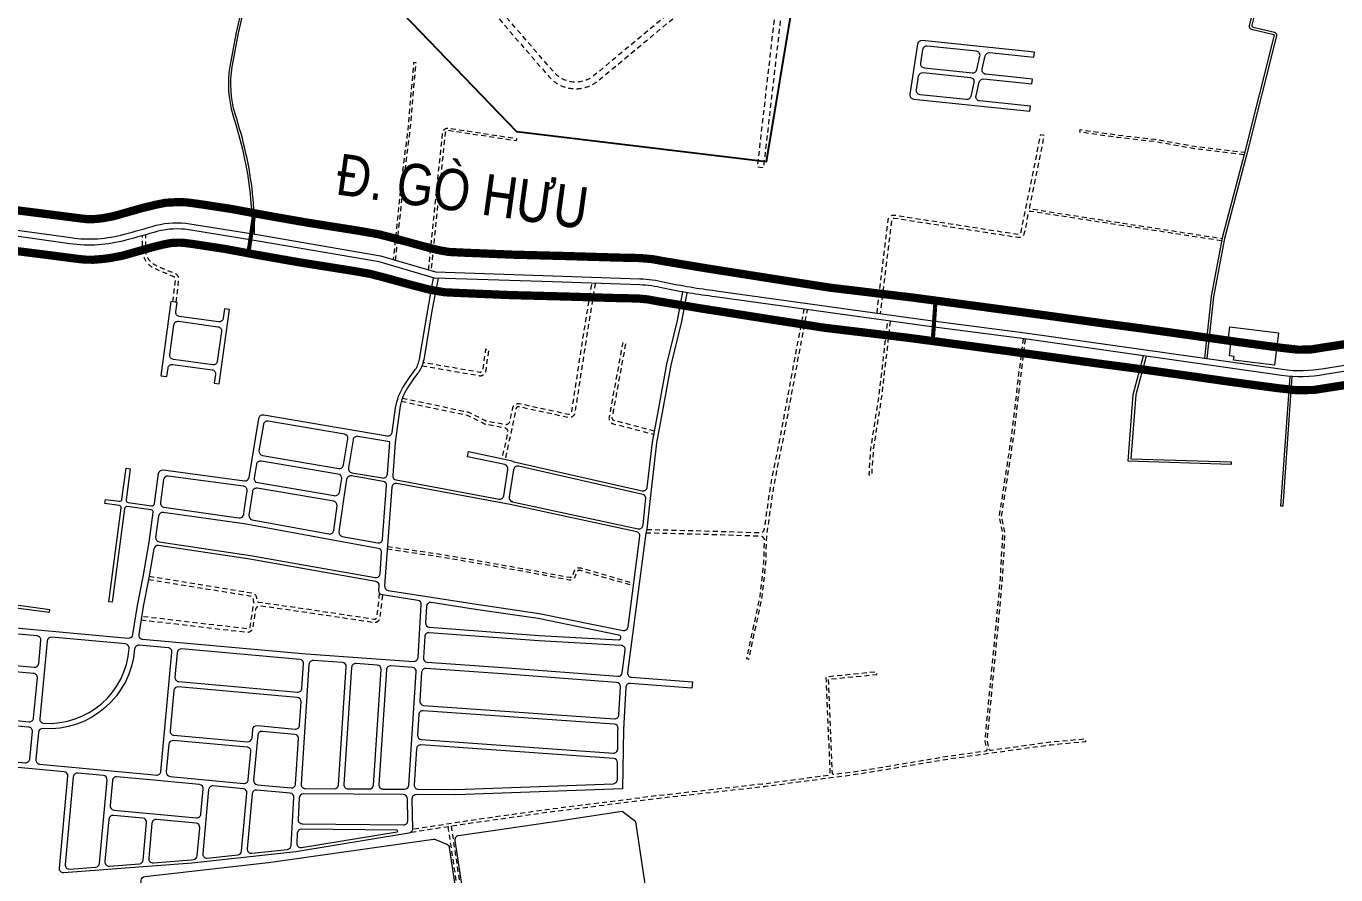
# Model space of a CAD drawing. Header units: metres. Extents: x 556238 to 587446, y 1177111 to 1219372.
# Drawn here: x 581388 to 582975, y 1200464 to 1201491 of the extents above; entities that cross this region are included whole.
import ezdxf
from ezdxf.enums import TextEntityAlignment as Align

# ---------------------------------------------------------------- set-up
doc = ezdxf.new("R2010")
doc.units = ezdxf.units.M
doc.header["$MEASUREMENT"] = 0
for name, pattern in [('DASHED2', [0.375, 0.25, -0.125]), ('HIDDEN2', [4.7625, 3.175, -1.5875]), ('Xr_Nen GT$0$MON', [10, 6, -4])]:
    doc.linetypes.add(name, pattern=pattern)
for name, color, linetype, lineweight in [('Pipe _Existing_PHL', 4, 'HIDDEN2', 30), ('Text ten duong', 150, 'Continuous', 15), ('Xr_Nen GT$0$DUONG BT-NEN BT', 38, 'Continuous', 0), ('Xr_Nen GT$0$DUONG NHUA', 38, 'Continuous', 0), ('Xr_Nen GT$0$DUONG_DA', 38, 'Xr_Nen GT$0$MON', 0), ('Xr_Nen GT$1$SONG_HO', 250, 'Continuous', 0)]:
    doc.layers.add(name, color=color, linetype=linetype, lineweight=lineweight)
doc.layers.add('VUNG CONG NGHIEP', color=8, linetype='Continuous')
doc.styles.add('CL_G', font='Vhelvcn.ttf')
doc.linetypes.add('Xr_Nen GT$0$TL_P', pattern='A,2,[130,ltypeshp.shx,S=1,R=0,X=0,Y=-1],2', length=4)
doc.linetypes.add('Xr_Nen GT$1$TL_T', pattern='A,2,[130,ltypeshp.shx,S=1,R=0,X=0,Y=1],2', length=4)

msp = doc.modelspace()

# ---------------------------------------------------------------- linework, layer by layer
at = {"layer": 'Pipe _Existing_PHL', "color": 5, "linetype": 'DASHED2', "ltscale": 500, "flags": 128}
for points, const_width in [([(580922.4316, 1201411.36622), (580934.13756, 1201404.31353), (580977.65474, 1201379.98414), (581019.16589, 1201356.7836), (581057.7776, 1201339.0545), (581112.41868, 1201314.16549), (581158.55828, 1201294.2458), (581260.11198, 1201251.40507), (581306.95186, 1201232.77614), (581317.59053, 1201228.8828), (581331.83619, 1201226.06775), (581369.90575, 1201219.52187), (581405.05958, 1201215.12508), (581450.99374, 1201209.19817), (581459.89678, 1201208.28963), (581469.33155, 1201208.2137), (581479.01719, 1201208.95086), (581488.89911, 1201210.07858), (581504.81154, 1201213.09001), (581540.81138, 1201223.26956), (581554.56329, 1201226.66551), (581563.4811, 1201228.4431), (581572.30988, 1201228.89696), (581578.27073, 1201228.75637), (581590.28704, 1201227.18741), (581629.17243, 1201221.26116), (581666.9367, 1201214.1943), (581719.3057, 1201205.00256), (581782.88238, 1201194.93808), (581804.94423, 1201191.04821), (581820.86213, 1201186.94718), (581855.16153, 1201177.55405), (581877.07638, 1201171.89515), (581894.92717, 1201168.81443), (581917.40031, 1201167.74785), (581975.23331, 1201165.37047), (582042.57327, 1201163.6301), (582100.65232, 1201161.87671), (582129.27599, 1201161.25565), (582140.38626, 1201160.26789), (582153.78828, 1201157.82911), (582203.76119, 1201149.52098), (582231.06569, 1201145.22561), (582289.93182, 1201135.97902), (582355.45013, 1201125.77941), (582456.14093, 1201113.75276), (582531.94284, 1201103.66675), (582605.47505, 1201093.7576), (582629.75494, 1201090.4368), (582683.82337, 1201082.93882), (582706.9459, 1201079.8775), (582729.65504, 1201076.8916), (582793.21365, 1201068.01707), (582852.60385, 1201059.59782), (582903.55783, 1201052.79727), (582926.38083, 1201050.27191), (582947.81501, 1201050.51428), (582968.73185, 1201053.82004), (582996.59667, 1201058.0448), (583018.38013, 1201061.41176), (583070.34125, 1201068.42059), (583073.6157, 1201068.61024), (583098.52346, 1201071.23166)], 10), ([(581001.5662, 1201422.75378), (581041.37688, 1201400.50364), (581078.15678, 1201383.61564), (581132.28739, 1201358.95914), (581177.7923, 1201339.31347), (581278.69092, 1201296.74909), (581324.42936, 1201278.55821), (581330.84017, 1201276.2121), (581340.73884, 1201274.25605), (581377.10185, 1201268.0036), (581411.23545, 1201263.73442), (581456.61726, 1201257.87878), (581462.58709, 1201257.26957), (581467.66649, 1201257.22869), (581474.37838, 1201257.73952), (581481.55557, 1201258.55857), (581493.56736, 1201260.83181), (581528.26778, 1201270.64393), (581543.89475, 1201274.50292), (581557.40187, 1201277.19529), (581571.62882, 1201277.92665), (581582.03103, 1201277.6813), (581597.15109, 1201275.7071), (581637.37251, 1201269.57723), (581675.67892, 1201262.40892), (581727.37248, 1201253.33573), (581790.96789, 1201243.26829), (581815.32648, 1201238.97346), (581833.44656, 1201234.30508), (581867.75894, 1201224.90839), (581887.3858, 1201219.8403), (581900.27566, 1201217.61574), (581919.56808, 1201216.70012), (581976.87267, 1201214.34447), (582043.94557, 1201212.611), (582101.92312, 1201210.86067), (582131.98009, 1201210.20851), (582146.95583, 1201208.87709), (582162.19307, 1201206.10435), (582211.58674, 1201197.89253), (582238.68041, 1201193.63032), (582297.50229, 1201184.39068), (582362.12657, 1201174.33025), (582462.27829, 1201162.36799), (582538.4463, 1201152.23327), (582612.06708, 1201142.31218), (582636.44028, 1201138.97862), (582690.40442, 1201131.4951), (582713.37716, 1201128.45362), (582736.23703, 1201125.44791), (582800.04044, 1201116.5392), (582859.28388, 1201108.14076), (582909.49419, 1201101.43946), (582928.80722, 1201099.30248), (582943.69165, 1201099.47079), (582961.23458, 1201102.24332), (582989.18162, 1201106.48055), (583016.03456, 1201110.63108), (583049.83167, 1201115.12581), (583070.80402, 1201117.42908)], 10), ([(581657.28064, 1201216.00124), (581664.44212, 1201264.51167)], 5), ([(582486.26674, 1201109.7443), (582489.68528, 1201158.72128)], 5)]:
    msp.add_lwpolyline(points, dxfattribs=dict(at, const_width=const_width))
at = {"layer": 'VUNG CONG NGHIEP', "ltscale": 5}
msp.add_polyline3d([(583232.22875, 1202825.46737, 0), (583263.82763, 1202604.44365, 0), (583136.08761, 1201571.48523, 0), (582455.19598, 1201703.95287, 0), (582349.58108, 1201718.77955, 0), (582284.54073, 1201326.89317, 0), (581982.37557, 1201363.21652, 0), (581675.1671, 1201682.35362, 0), (582117.96027, 1202044.01265, 0), (582502.9827, 1202191.7641, 0), (582701.29298, 1202459.01264, 0), (582813.16745, 1202494.38121, 0), (582894.76714, 1202866.47045, 0), (583232.22875, 1202825.46737, 0)], close=True, dxfattribs=at)
at = {"layer": 'Xr_Nen GT$0$DUONG BT-NEN BT', "flags": 128}
for points in [[(582893.92198, 1201590.15767), (582869.66681, 1201491.41469, 0.4160803552), (582872.25251, 1201487.17557), (582899.38528, 1201480.69365, -0.4178454689), (582899.75394, 1201480.08515), (582863.34983, 1201335.63966, -0.0022880502), (582863.34869, 1201335.63523), (582836.91306, 1201234.65223, 0.016853915), (582836.86104, 1201234.42215), (582823.39649, 1201163.88927, 0.0207476363), (582823.35392, 1201163.60206), (582815.43999, 1201088.97357)], [(582896.84664, 1201589.48789), (582872.94031, 1201492.16505, 0.4160803552), (582874.41785, 1201489.7427), (582900.08236, 1201483.61154, -0.4178454688), (582902.66298, 1201479.35199), (582866.25886, 1201334.9065, -0.0022880502), (582866.25089, 1201334.87548), (582839.81526, 1201233.89249, 0.016853915), (582839.80783, 1201233.85962), (582826.34327, 1201163.32673, 0.0207476363), (582826.33719, 1201163.2857), (582818.41196, 1201088.55065)], [(581664.64859, 1201239.11462, 0.0590143859), (581654.40355, 1201336.67583, 0.0231504533), (581641.27154, 1201384.68279, -0.1094355442), (581637.69998, 1201441.67888), (581645.48339, 1201482.54935), (581651.60289, 1201508.79811), (581660.10812, 1201542.04738), (581657.20171, 1201542.79085), (581648.68852, 1201509.5105), (581642.54783, 1201483.17079), (581634.7438, 1201442.19211, 0.1096207774), (581638.40256, 1201383.80455, -0.0231745152), (581651.47693, 1201336.0164, -0.0587453317), (581661.65454, 1201239.6011)]]:
    msp.add_lwpolyline(points, format="xyb", dxfattribs=at)
for points in [[(581197.53311, 1200778.60852), (581196.97029, 1200788.10967), (581205.80552, 1200824.16957), (581254.645, 1200804.5447), (581308.00367, 1200795.34716), (581375.53123, 1200786.8649), (581416.60099, 1200781.32863), (581417.00177, 1200784.30174), (581375.91858, 1200789.83982), (581308.44565, 1200798.31522), (581255.46824, 1200807.44704), (581206.52669, 1200827.11293), (581206.75856, 1200828.05928), (581232.35251, 1200922.49651), (581242.99273, 1200978.2204), (581254.81732, 1201027.92237), (581270.11226, 1201096.68741), (581308.62527, 1201094.17245), (581317.17018, 1201101.28645), (581320.94123, 1201148.22112), (581323.78852, 1201195.42728), (581326.01259, 1201244.68947)], [(582744.64012, 1201091.47308), (582732.18609, 1201044.51865), (582726.03743, 1200967.03526), (582847.90025, 1200963.42006), (582847.81129, 1200960.42138), (582722.79745, 1200964.13006), (582729.21692, 1201045.02596), (582741.64927, 1201091.89869)], [(582918.70867, 1201067.0092), (582907.58995, 1200910.32419), (582910.58243, 1200910.11184), (582921.70068, 1201066.79025)]]:
    msp.add_lwpolyline(points, dxfattribs=at)
at = {"layer": 'Xr_Nen GT$0$DUONG NHUA', "flags": 128}
for points in [[(581045.709, 1201634.661), (580891.90044, 1201457.67471), (580950.55813, 1201423.64383), (581020.87234, 1201383.42816), (581084.26649, 1201354.14475), (581190.4121, 1201306.31956), (581310.50432, 1201257.21942, 0.0603730525), (581356.66194, 1201246.90378), (581442.26627, 1201234.91646, 0.1017819709), (581506.975, 1201239.04649, 0.0035453076), (581545.65379, 1201249.90515, -0.0993612184), (581586.37152, 1201251.83336), (581670.43913, 1201238.17375), (581817.2546, 1201212.82565), (581884.02022, 1201193.44859), (582025.95715, 1201188.84482), (582131.59987, 1201185.21911, -0.0516672497), (582161.43889, 1201181.08868, 0.0228039163), (582223.75459, 1201170.74353), (582482.98382, 1201134.64636), (582598.33022, 1201119.86903), (582909.94035, 1201075.52585, 0.082092714), (582959.97236, 1201076.64995), (583101.81352, 1201099.26345)], [(582469.04888, 1201430.48402, -0.4008030941), (582474.51141, 1201434.7103), (582531.85388, 1201428.73035, -0.4500564386), (582536.20955, 1201422.64317), (582532.40644, 1201406.00494, -0.3792566598), (582527.01354, 1201402.14606), (582470.94107, 1201407.99357, -0.4277524146), (582466.51576, 1201413.71335), (582469.04888, 1201430.48402)], [(583102.82848, 1201091.83055), (582961.25629, 1201069.25993, -0.0819254407), (582908.88372, 1201068.10066), (582597.32532, 1201112.43647), (582481.99007, 1201127.21237), (582222.79224, 1201163.30517, -0.0228195459), (582159.7603, 1201173.77801, 0.0518719819), (582131.34262, 1201177.72352), (582025.70696, 1201181.34899), (581882.83501, 1201185.98308), (581815.56613, 1201205.5062), (581669.19966, 1201230.77678), (581585.2076, 1201244.42412, 0.098919397), (581547.6021, 1201242.66137, -0.0035333975), (581508.95093, 1201231.81145, -0.1017819709), (581441.22618, 1201227.48893), (581355.76849, 1201239.45572, -0.0604093201)], [(581194.43182, 1200778.88845), (581512.02634, 1200750.2213, 0.3934915587), (581517.41094, 1200754.39813), (581523.1059, 1200789.40172), (581529.90668, 1200824.32344), (581537.13552, 1200866.42426), (581542.02484, 1200902.00557, 0.4142135623), (581539.46117, 1200905.38604), (581510.61311, 1200909.35012, 0.4157742578), (581507.2305, 1200906.77061), (581492.30297, 1200793.67482), (581488.33736, 1200794.19824), (581503.27187, 1200907.34683, 0.4126545874), (581500.70606, 1200910.71147), (581483.59227, 1200913.06312), (581484.27294, 1200918.01657), (581500.83334, 1200915.74097, 0.4157742577), (581504.21594, 1200918.32047), (581509.1539, 1200955.73201), (581514.11091, 1200955.07774), (581509.16529, 1200917.60812, 0.4126545874), (581511.73109, 1200914.24348), (581540.14183, 1200910.33949, 0.4142135623), (581543.5223, 1200912.90316), (581548.53221, 1200949.36208, -0.4133102637), (581554.15105, 1200953.63694), (581652.55609, 1200940.42405, 0.404891699), (581658.15323, 1200944.55633), (581670.10764, 1201016.17025, -0.4150228522), (581675.87628, 1201020.27647), (581825.56225, 1200994.86439, 0.4206701024), (581831.3458, 1200999.0656), (581835.72289, 1201028.79673, -0.1063265445), (581845.85559, 1201055.86581, -0.0233724451), (581859.51362, 1201075.12813, 0.0888964579), (581864.78932, 1201087.80991), (581874.77183, 1201147.3314), (581881.55403, 1201186.35486)], [(581887.06199, 1201185.84598), (581879.68879, 1201146.4199), (581869.7001, 1201086.86156, -0.0910123041), (581863.58956, 1201072.22348, 0.02359657), (581850.06498, 1201053.16748, 0.1063265445), (581840.66957, 1201028.06847), (581835.12718, 1200986.85749), (581832.17496, 1200946.87564, 0.3821759487), (581836.24503, 1200941.59214), (581960.89702, 1200918.35335, 0.4223360519), (581966.75215, 1200922.48855), (581971.79618, 1200954.42176, 0.3997771473), (581967.88113, 1200960.09595), (581922.65387, 1200969.5563), (581924.00518, 1200976.01649), (581975.38025, 1200965.27017, -0.1165524796), (581977.46271, 1200964.29421, 0.1125153064), (581979.46729, 1200963.3352), (582134.39039, 1200928.34305, 0.4452892557), (582140.45767, 1200932.63544), (582146.87932, 1200987.16798), (582153.7432, 1201024.02196), (582164.14901, 1201081.71916), (582176.95821, 1201134.56801), (582183.41267, 1201169.17988)], [(582188.32793, 1201168.26327), (582181.84898, 1201133.52007), (582169.04328, 1201080.68565), (582158.66129, 1201023.12049), (582151.82544, 1200986.41702), (582143.0423, 1200911.83081), (582139.94176, 1200881.82306), (582138.6269, 1200877.15055), (582116.70594, 1200708.26642, 0.4300804835), (582121.28865, 1200702.63696), (582195.11653, 1200697.07391), (582194.55299, 1200689.59511), (582119.81916, 1200695.22643, 0.4195205106), (582114.45162, 1200690.52603), (582111.52957, 1200639.42951), (582110.65017, 1200567.76398)], [(581828.73591, 1200987.7326), (581789.88773, 1200994.32782, 0.4162410309), (581784.11572, 1200990.20111), (581778.56371, 1200956.06868, 0.4121889964), (581782.66198, 1200950.33646), (581819.95878, 1200944.00461, 0.4421589995), (581825.78207, 1200948.56589), (581828.64483, 1200987.33614)], [(581355.76479, 1200652.27296), (581391.74193, 1200648.89444, 0.4142135624), (581397.18751, 1200653.40506), (581401.73445, 1200701.82449, 0.4152723017), (581397.20585, 1200707.27172), (581192.65032, 1200725.73559)], [(581651.74293, 1200574.20986, 0.4151723346), (581657.19359, 1200578.73247), (581660.30098, 1200612.72914, 0.4149957253), (581655.76356, 1200618.1647), (581566.37824, 1200626.0942, 0.4134318318), (581560.95717, 1200621.56887), (581557.89832, 1200588.10321, 0.4132554397), (581562.40615, 1200582.67037), (581651.74293, 1200574.20986)], [(582110.65017, 1200567.76398), (581908.70722, 1200560.26011), (581860.47103, 1200560.5702, 0.4200404358), (581855.43934, 1200555.50319), (581855.93252, 1200518.76761, -0.3713652725), (581851.73894, 1200513.76587), (581714.7882, 1200491.39779), (581588.92538, 1200477.65013), (581433.76936, 1200466, -0.4640132864), (581428.41615, 1200471.44552), (581438.69116, 1200582.76403, 0.4137477081), (581434.17981, 1200588.20169), (581282.23666, 1200602.47028)]]:
    msp.add_lwpolyline(points, format="xyb", dxfattribs=at)
for points in [[(582604.04755, 1201388.08005), (582604.66988, 1201394.04768), (582543.04408, 1201400.47432, -0.4500564386), (582538.6884, 1201406.5615), (582542.49151, 1201423.19972, -0.3792566598), (582547.88441, 1201427.05861), (582606.34191, 1201420.96238), (582606.96425, 1201426.93001), (582550.43864, 1201432.82478, -0.4500564386), (582546.08297, 1201438.91196), (582549.77731, 1201455.07433, -0.3792566598), (582555.17021, 1201458.93321), (582608.77294, 1201453.34326), (582609.39527, 1201459.3109), (582473.29166, 1201473.50444, 0.4008030942), (582467.82913, 1201469.27816), (582458.64909, 1201408.50119, 0.4277524146), (582463.0744, 1201402.78141)], [(582539.801, 1201438.3554), (582543.49535, 1201454.51777, 0.4500564386), (582539.13967, 1201460.60495), (582479.36422, 1201466.83863, 0.4008030942), (582473.90169, 1201462.61235), (582471.44102, 1201446.32132, 0.4277524146), (582475.86633, 1201440.60154), (582534.40811, 1201434.49652, 0.3792566598)], [(581570.95498, 1201156.61819), (581563.52514, 1201157.64167), (581551.13588, 1201067.70351), (581558.56572, 1201066.68002), (581560.01811, 1201077.22349, -0.4142135624), (581565.65366, 1201081.49439), (581613.2613, 1201074.93629, -0.4142135624), (581617.5322, 1201069.30074), (581616.07981, 1201058.75728), (581622.02368, 1201057.93849), (581634.4022, 1201147.79872), (581628.45833, 1201148.61751), (581626.90592, 1201137.34793, -0.4142135624), (581621.27037, 1201133.07703), (581573.66272, 1201139.63513, -0.4142135624), (581569.39182, 1201145.27068)], [(581572.84394, 1201133.69126), (581620.45158, 1201127.13316, -0.4142135624), (581624.72248, 1201121.49761), (581619.71563, 1201085.15106, -0.4142135624), (581614.08009, 1201080.88016), (581566.47244, 1201087.43826, -0.4142135624), (581562.20154, 1201093.07381), (581567.20839, 1201129.42036, -0.4142135624)], [(581674.25859, 1200971.27579), (581766.79574, 1200955.56583, 0.4162410309), (581772.56775, 1200959.69255), (581777.71837, 1200991.35735, 0.4121889964), (581773.6201, 1200997.08957), (581681.21438, 1201012.77722, 0.4150228522), (581675.44574, 1201008.671), (581670.1637, 1200977.02851, 0.4134047354)], [(581769.91859, 1200943.4062), (581767.14353, 1200926.34576, -0.4162410309), (581761.37152, 1200922.21905), (581668.69598, 1200937.95251, -0.4134047354), (581664.60109, 1200943.70522), (581667.44696, 1200960.75364, -0.4150228522), (581673.21559, 1200964.85986), (581765.82033, 1200949.13842, -0.4121889964)], [(582134.94722, 1200924.11652), (581984.45351, 1200958.10821, 0.4335245559), (581978.41315, 1200954.01117), (581973.19969, 1200921.00529, 0.4061374577), (581977.2221, 1200915.30988), (581975.40345, 1200915.64892), (582129.42418, 1200882.59441, 0.4463450062), (582135.44687, 1200886.96921), (582138.07245, 1200912.38015), (582138.81132, 1200918.65463, 0.3838060389)], [(581642.3847, 1200896.26799), (581645.98988, 1200895.76156, 0.4132501725), (581651.63449, 1200900.00112), (581652.24162, 1200904.22227), (581655.7119, 1200928.34981, 0.416963181), (581651.42821, 1200934.01716), (581560.20395, 1200946.26589, 0.4133102637), (581554.58512, 1200941.99102), (581550.7625, 1200914.17243, 0.4133341974), (581555.02041, 1200908.54038), (581642.3847, 1200896.26799)], [(581820.59696, 1200939.83903), (581782.08796, 1200946.37668, 0.4162410309), (581776.31595, 1200942.24996), (581772.37373, 1200918.01417), (581767.06619, 1200878.84921, 0.4009357694), (581771.12456, 1200873.25876), (581814.09655, 1200865.42842, 0.4457731199), (581819.97931, 1200869.97923), (581824.74652, 1200934.54137, 0.386809638)], [(581662.07567, 1200893.12961), (581754.87501, 1200876.21974, 0.4276171997), (581760.72606, 1200880.46729), (581764.7487, 1200910.15087, 0.4044443847), (581760.63086, 1200915.75178), (581667.91018, 1200931.49291, 0.4216477542), (581662.12424, 1200927.27527), (581658.02293, 1200898.76043, 0.4033038488)], [(582127.66952, 1200878.8799), (581974.6171, 1200911.72661), (581837.04047, 1200937.37493, 0.4469937796), (581831.13768, 1200932.82781), (581822.30583, 1200813.21823, 0.3910315949), (581826.52779, 1200807.90883), (581933.44923, 1200791.3666), (582009.58829, 1200780.06537), (582111.40431, 1200759.49198, 0.4349578549), (582117.35303, 1200763.74933), (582131.57876, 1200873.34762, 0.3903010371)], [(581814.66726, 1200858.71739), (581652.12173, 1200888.33638), (581554.16528, 1200902.09668, 0.4150934745), (581548.51629, 1200897.82596), (581545.00089, 1200872.24312, 0.4104241555), (581549.20956, 1200866.61823), (581659.84599, 1200849.95235), (581811.02068, 1200823.35909, 0.4439424738), (581816.87335, 1200827.91529), (581818.75735, 1200853.43019, 0.3833429135)], [(581529.01046, 1200748.70199), (581727.39133, 1200731.10334), (581857.51051, 1200721.96204, 0.4169622355), (581862.85169, 1200726.64612), (581866.73758, 1200790.51951, 0.3873059007), (581862.51129, 1200795.76435), (581819.60353, 1200802.40277, -0.3910315949), (581815.38158, 1200807.71218), (581815.80019, 1200813.38143, 0.3850967309), (581811.68002, 1200818.67401), (581659.12091, 1200845.5108), (581548.47782, 1200862.17769, 0.4082123887), (581542.80516, 1200858.0796), (581536.79251, 1200823.06196), (581529.9976, 1200788.17034), (581524.51717, 1200754.48536, 0.4357016122)], [(581873.1324, 1200788.59311), (581871.90756, 1200768.45999, 0.4105239575), (581876.53178, 1200763.16981), (582009.55481, 1200753.39154), (582105.44441, 1200747.90557, 0.9309821901), (582106.21194, 1200753.84084), (582008.46667, 1200773.66064), (581932.47514, 1200784.93997), (581878.88765, 1200793.2307, 0.4416431149)], [(581260.96271, 1200727.09998), (581397.94306, 1200714.73567, 0.413155615), (581403.37065, 1200719.24795), (581405.9977, 1200747.22284, 0.4152723018), (581401.46909, 1200752.67008), (581264.38762, 1200765.04351, 0.4142135624), (581258.95838, 1200760.51325), (581256.43245, 1200732.52922, 0.4142135624)], [(581508.54604, 1200743.00495), (581418.89834, 1200751.09685, 0.413155615), (581413.47076, 1200746.58458), (581404.62821, 1200652.42219, 0.4243476447), (581409.31069, 1200646.96346, 0.4095145426), (581513.08241, 1200737.64941, 0.4098876739)], [(581870.90551, 1200751.98913), (581869.3303, 1200726.09699, 0.4114702212), (581873.97067, 1200720.80566), (581965.59444, 1200714.36879), (582104.81139, 1200703.87855, 0.3985226867), (582110.14549, 1200708.22082), (582113.69342, 1200735.55491, 0.4354412415), (582109.02061, 1200741.19034), (582009.13089, 1200746.90516), (581876.26283, 1200756.67205, 0.4179128183)], [(581560.07605, 1200738.41667), (581524.97375, 1200741.53064, 0.4174700633), (581519.54689, 1200736.93669, -0.4104017684), (581408.38433, 1200640.50834, 0.4056603918), (581403.08474, 1200635.98617), (581399.98368, 1200602.96355, 0.4142135624), (581404.49429, 1200597.51798), (581539.15019, 1200584.87279), (581545.97956, 1200584.22602, 0.4151723346), (581551.43022, 1200588.74863), (581564.61347, 1200732.98111, 0.4149957254)], [(581722.24837, 1200689.4101), (581724.20053, 1200718.9502, 0.4076414234), (581719.65324, 1200724.26035), (581576.51156, 1200736.95865, 0.4134318317), (581571.0905, 1200732.43332), (581568.39646, 1200702.95904, 0.4149957253), (581572.93388, 1200697.52348), (581716.81743, 1200684.75937, 0.420816386)], [(581766.40741, 1200572.37751), (581775.84514, 1200715.18929, 0.412998877), (581771.20642, 1200720.5067), (581736.01266, 1200722.97918, 0.4154292919), (581730.67314, 1200718.32118), (581721.08704, 1200573.26413, 0.4317680016), (581726.04401, 1200567.93453), (581761.38615, 1200567.70732, 0.3968743524)], [(581813.41791, 1200717.54121), (581787.666, 1200719.35036, 0.415429292), (581782.32648, 1200714.69236), (581772.95815, 1200572.93067, 0.4317680016), (581777.91512, 1200567.60106), (581803.77561, 1200567.43481, 0.3968743524), (581808.79687, 1200572.10501), (581818.05663, 1200712.22379, 0.412998877)], [(581856.05121, 1200714.54608), (581829.87749, 1200716.38487, 0.415429292), (581824.53797, 1200711.72687), (581815.3476, 1200572.65816, 0.4317680016), (581820.30458, 1200567.32856), (581846.58865, 1200567.15958, 0.3968743524), (581851.60991, 1200571.82977), (581860.68992, 1200709.22866, 0.412998877)], [(582103.36311, 1200696.46642), (581965.04986, 1200706.88856), (581872.51078, 1200713.38974, 0.415429292), (581867.17126, 1200708.73174), (581864.87771, 1200674.02565, 0.412998877), (581869.51642, 1200668.70824), (582100.69121, 1200652.46745, 0.418030281), (582106.03346, 1200657.16969), (582107.97926, 1200691.19509, 0.4089264544)], [(581566.99649, 1200632.56488), (581656.3818, 1200624.63538, 0.4134318318), (581661.80287, 1200629.16071), (581662.75484, 1200639.57588, -0.4134318318), (581668.17591, 1200644.10121), (581713.8627, 1200640.04827, 0.420816386), (581719.29364, 1200644.699), (581721.16007, 1200672.94185, 0.4076414234), (581716.61277, 1200678.25199), (581572.31564, 1200691.0528, 0.4134318317), (581566.89457, 1200686.52747), (581562.45906, 1200638.00044, 0.4149957253)], [(582104.73994, 1200615.86634), (582105.03185, 1200639.65506), (582105.09133, 1200640.69521, 0.4104071167), (582100.44989, 1200645.96838), (581869.12919, 1200662.21942, 0.415429292), (581863.78967, 1200657.56142), (581862.14003, 1200632.5991, 0.412998877), (581866.77875, 1200627.28168), (582099.38991, 1200610.93998, 0.4312660046)], [(581392.51653, 1200603.66477), (581395.64482, 1200636.97733, 0.4142135624), (581391.13421, 1200642.42291), (581343.70744, 1200646.87664), (581302.39446, 1200650.75623, 0.4142135624), (581296.94889, 1200646.24561), (581293.82059, 1200612.93306, 0.4142135624), (581298.33121, 1200607.48748), (581387.07095, 1200599.15416, 0.4142135624)], [(581713.65804, 1200633.5409), (581674.05885, 1200637.0538, 0.4134318318), (581668.63779, 1200632.52847), (581667.85584, 1200623.97349), (581663.66169, 1200578.08705, 0.4132554397), (581668.16952, 1200572.65421), (581709.12289, 1200568.77578, 0.4225660653), (581714.58341, 1200573.4238), (581718.20533, 1200628.23075, 0.4076414234)], [(582104.28496, 1200578.78827), (582104.53715, 1200599.33992, 0.397364287), (582099.88792, 1200604.38897), (581866.39151, 1200620.79287, 0.415429292), (581861.05199, 1200616.13487), (581858.16064, 1200572.38293, 0.4317680016), (581863.11762, 1200567.05332), (581908.60739, 1200566.76089), (582099.471, 1200573.85306, 0.3998141869)], [(581476.89858, 1200477.43035), (581486.2093, 1200578.30172, 0.4137477081), (581481.69794, 1200583.73938), (581450.60755, 1200586.659, 0.4146795702), (581445.16124, 1200582.14046), (581435.36217, 1200475.97834, 0.4640132865), (581440.71538, 1200470.53281), (581472.29413, 1200472.90395, 0.3661078206)], [(581599.91197, 1200537.03568), (581602.70677, 1200567.31426, 0.4135166945), (581598.19934, 1200572.75154), (581538.54247, 1200578.40126), (581498.12569, 1200582.19669, 0.4146795702), (581492.67937, 1200577.67816), (581489.88752, 1200547.43147, 0.4135166945), (581494.39494, 1200541.99418), (581594.46172, 1200532.51751, 0.4149107738)], [(581649.06713, 1200492.2694), (581655.53222, 1200562.3115, 0.4135166945), (581651.02479, 1200567.74879), (581614.62589, 1200571.19589, 0.4149107738), (581609.17564, 1200566.67773), (581602.01843, 1200489.13716, 0.4743386613), (581607.54017, 1200483.70716), (581644.6312, 1200487.75852, 0.3565404289)], [(581709.1969, 1200499.01245), (581712.48835, 1200557.09548, 0.4031808645), (581707.96777, 1200562.35609), (581667.45134, 1200566.19314, 0.4149107738), (581662.00109, 1200561.67497), (581655.84836, 1200495.01686, 0.4743386614), (581661.3701, 1200489.58687), (581704.74782, 1200494.3249, 0.3665570777)], [(581850.29535, 1200528.94852), (581849.9357, 1200555.73709, 0.4084105984), (581844.96829, 1200560.66987), (581724.00223, 1200561.44752, 0.3995917), (581718.9781, 1200556.73051), (581717.49966, 1200530.64111, 0.4273325148), (581722.43153, 1200525.35859), (581845.23567, 1200523.88176, 0.4216874363)], [(581529.84969, 1200481.40627), (581534.03053, 1200526.70105, 0.4135166945), (581529.5231, 1200532.13834), (581493.82121, 1200535.51944, 0.4149107738), (581488.37096, 1200531.00127), (581483.6267, 1200479.60235, 0.4640132865), (581488.97991, 1200474.15683), (581525.24523, 1200476.87987, 0.3661078206)], [(581595.2372, 1200486.3897), (581598.39541, 1200520.60547, 0.4135166945), (581593.88799, 1200526.04276), (581545.94965, 1200530.58269, 0.4149107738), (581540.4994, 1200526.06452), (581536.5778, 1200483.57827, 0.4640132864), (581541.93102, 1200478.13274), (581588.55836, 1200481.63383), (581590.80127, 1200481.87882, 0.3565404289)], [(581837.32818, 1200517.47639), (581721.61733, 1200518.86791, 0.4012151894), (581716.56521, 1200514.15115), (581715.86479, 1200501.79111, 0.4797612617), (581721.66275, 1200496.57361), (581837.47734, 1200515.48954, 0.9166107602)]]:
    msp.add_lwpolyline(points, format="xyb", close=True, dxfattribs=at)
at = {"layer": 'Xr_Nen GT$0$DUONG_DA', "flags": 128}
for points in [[(582337.8671, 1201720.03132), (582304.39777, 1201581.11717, -0.2418201643), (582301.41608, 1201577.65491), (582222.58428, 1201545.68245, -0.3192816485), (582216.9457, 1201547.01932), (581997.22711, 1201797.58601), (581991.21213, 1201792.31155), (582206.88331, 1201546.36051, -0.42241185), (582206.31429, 1201539.21407), (582075.90264, 1201431.14401, -0.4069315375), (582027.44356, 1201435.225), (581760.39304, 1201743.51373), (581754.34624, 1201738.27578), (582021.39676, 1201429.98705, 0.4070194235), (582080.99822, 1201424.97674), (582209.56365, 1201531.51687, -0.0768211463), (582210.87479, 1201532.30039), (582294.36174, 1201566.16089, -0.5692829988), (582301.20849, 1201560.95867), (582273.70339, 1201320.74572), (582281.65146, 1201319.83564), (582307.12111, 1201542.27217, -0.4142135624), (582312.65745, 1201546.67092), (582517.51121, 1201523.21455), (582518.42129, 1201531.16262), (582313.56752, 1201554.61898, -0.4142135624), (582309.16878, 1201560.15532), (582310.61105, 1201572.75126)], [(581875.61474, 1201195.88807), (581892.55862, 1201361.74997, -0.4286855461), (581900.00248, 1201367.51547), (581982.021, 1201355.03905), (581981.56984, 1201352.07316), (581899.55132, 1201364.54959, 0.4286855461), (581895.54309, 1201361.44509), (581878.54352, 1201195.03806)], [(582418.78477, 1201143.58595), (582432.21255, 1201256.10068, -0.4244036795), (582440.23314, 1201262.18892), (582589.82048, 1201239.05346, 0.4007278741), (582593.21939, 1201241.42306), (582617.21675, 1201359.98377), (582621.13725, 1201359.19023), (582603.50303, 1201272.06708, 0.4279128427), (582605.15815, 1201269.69373), (582725.15121, 1201251.17016), (582836.77347, 1201233.96341)], [(582836.21058, 1201231.01474), (582724.69352, 1201248.20528), (582604.37822, 1201266.77859, 0.4006457119), (582602.11284, 1201265.19877), (582597.13989, 1201240.62953, -0.4007278741), (582589.20911, 1201235.10046), (582439.62176, 1201258.23592, 0.4244036794), (582436.18437, 1201255.62667), (582422.74731, 1201143.03418)], [(581566.00503, 1201157.30006), (581569.0084, 1201184.43055, 0.3317819109), (581567.19386, 1201187.52424), (581544.63893, 1201197.05059, -0.3067037908), (581528.97639, 1201221.16812, 0.000895181), (581529.26002, 1201237.43901, 0.0009280003)], [(581569.96902, 1201156.75401), (581572.98412, 1201183.99043, 0.3317819109), (581568.75019, 1201191.20906), (581546.19525, 1201200.7354, -0.3067037908), (581532.97565, 1201221.09124, 0.0009608774), (581533.27807, 1201238.57165, 0.0009280003)], [(581843.85337, 1201040.63177), (581923.20069, 1201023.89776, -0.0647423806), (581924.90427, 1201023.30059), (581944.46497, 1201013.45141, 0.0714026644), (581945.27313, 1201013.1801), (581968.4006, 1201008.93977, 0.4058050514), (581974.19232, 1201012.81488), (581977.56167, 1201028.61312, -0.4149223926), (581985.88434, 1201033.99553), (582045.28075, 1201021.17752, 0.4319304304), (582048.87881, 1201023.65447), (582061.98061, 1201108.93683, -0.0020652057), (582061.98963, 1201108.99395), (582073.45242, 1201179.71034)], [(582077.48221, 1201179.57204), (582065.93809, 1201108.35392, 0.0020652056), (582065.93423, 1201108.32944), (582052.83242, 1201023.04709, -0.4319304304), (582044.43696, 1201017.26753), (581985.04055, 1201030.08554, 0.4149223926), (581981.47369, 1201027.77879), (581968.44973, 1200966.71183)], [(582138.79559, 1200877.75001), (582209.74478, 1200875.96387), (582277.27835, 1200873.7863, -0.4139591689), (582282.11475, 1200868.63211), (582281.27255, 1200841.78882), (582276.80833, 1200800.29148), (582260.59216, 1200725.26761), (582263.52445, 1200724.63381), (582279.77415, 1200799.8128), (582284.2744, 1200841.64505), (582285.13366, 1200873.53302), (582285.13366, 1200873.53302), (582294.31618, 1200936.69533), (582304.73239, 1200987.6198), (582323.43176, 1201089.14659), (582334.61053, 1201147.73469)], [(582139.91364, 1200881.72313), (582209.85957, 1200879.96224), (582277.22334, 1200877.79016, 0.3817385024), (582282.33246, 1200882.06822), (582290.37431, 1200937.38442), (582300.80566, 1200988.38293), (582319.50025, 1201089.88371), (582330.64377, 1201148.28706)], [(581854.48983, 1200515.1864), (581925.23063, 1200526.04316, -0.0029271774), (581925.27117, 1200526.04914), (582018.72382, 1200539.27353, -0.0037821599), (582018.7763, 1200539.28055), (582151.37095, 1200556.00195, -0.0036522699), (582151.42172, 1200556.00798), (582282.96638, 1200570.64812, 0.0052323546), (582283.10142, 1200570.66458), (582395.68653, 1200585.58606, 0.0083345683), (582395.90083, 1200585.61811), (582505.07068, 1200603.80814, -0.0066763048), (582505.16307, 1200603.82227), (582629.01427, 1200621.07355, -0.0123936966), (582629.18664, 1200621.09322), (582671.75389, 1200624.88434), (582671.48776, 1200627.87251), (582628.9205, 1200624.08139, 0.0123936966), (582628.60039, 1200624.04486), (582556.99428, 1200614.07082, -0.3852758079), (582554.77484, 1200615.57979), (582552.36893, 1200625.4884, -0.083701971), (582552.28616, 1200626.64913), (582564.64432, 1200755.21439, 0.0006992233), (582564.64604, 1200755.23249), (582570.77444, 1200820.91627, 0.0096124699), (582570.79287, 1200821.16549), (582573.81366, 1200876.45306, 0.067266756), (582573.67496, 1200878.18858), (582569.74803, 1200896.25088, -0.0916123909), (582569.70815, 1200897.52216), (582577.22287, 1200946.79347, 0.0003053928), (582577.22406, 1200946.80132), (582585.16164, 1200999.27512, 0.0092359922), (582585.19316, 1200999.51316), (582592.18039, 1201060.98138, -0.0038726525), (582592.18693, 1201061.0352), (582598.81048, 1201112.22513)], [(582595.83773, 1201112.62896), (582589.21173, 1201061.42016, 0.0038726525), (582589.19958, 1201061.32021), (582582.21236, 1200999.852, -0.0092359922), (582582.19538, 1200999.72382), (582574.25781, 1200947.25002, -0.0003053928), (582574.25716, 1200947.24579), (582566.74244, 1200897.97448, 0.0916123909), (582566.81652, 1200895.61354), (582570.74344, 1200877.55124, -0.067266756), (582570.81813, 1200876.61673), (582567.79733, 1200821.32916, -0.0096124699), (582567.78741, 1200821.19496), (582561.65901, 1200755.51119, -0.0006992233), (582561.65809, 1200755.50144), (582549.29993, 1200626.93617, 0.083701971), (582549.45364, 1200624.78054), (582551.69416, 1200615.55307, -0.4437558128), (582550.02655, 1200613.10028), (582504.7492, 1200606.79359, 0.0066763048), (582504.57762, 1200606.76735), (582395.40777, 1200588.57731, -0.0083345683), (582395.29237, 1200588.56005), (582366.96319, 1200584.80544, -0.4410357732), (582364.70211, 1200586.706), (582360.03567, 1200700.27419), (582418.46528, 1200706.11993), (582418.16663, 1200709.10503), (582356.92205, 1200702.97766), (582361.73077, 1200585.94672, -0.3878905973), (582359.99523, 1200583.88194), (582282.70726, 1200573.63857, -0.0052323546), (582282.63455, 1200573.62971), (582151.08989, 1200558.98957, 0.0036522699), (582150.99559, 1200558.97838), (582018.40095, 1200542.25697, 0.0037821599), (582018.30348, 1200542.24393), (581924.85083, 1200529.01955, 0.0029271774), (581924.77554, 1200529.00845), (581855.92629, 1200518.44199)], [(581867.54732, 1201079.84219), (581937.05339, 1201067.8773, 0.4249800414), (581945.1783, 1201073.84166), (581948.61783, 1201099.38449), (581944.65361, 1201099.9183), (581941.21408, 1201074.37548, -0.4249800414), (581937.73197, 1201071.81932), (581868.88072, 1201083.67149)], [(582149.40239, 1201000.715), (582100.3619, 1201013.52183, -0.3925792242), (582098.16894, 1201016.96458), (582114.65339, 1201107.03288), (582110.71874, 1201107.75301), (582094.23429, 1201017.6847, 0.3925792242), (582099.3512, 1201009.65163), (582148.66814, 1200996.7726)], [(581842.59318, 1201036.80955), (581922.37526, 1201019.98385, -0.0647423806), (581923.10537, 1201019.72792), (581942.66607, 1201009.87874, 0.0714026644), (581944.55177, 1201009.24568), (581967.28263, 1201005.07807, -0.422672367), (581971.27096, 1200999.11714), (581964.53607, 1200967.53849)], [(581825.83911, 1200861.06928), (581895.11996, 1200850.89278, -0.0069045311), (581895.29719, 1200850.86424), (581989.74471, 1200834.31482, -0.0027382506), (581989.81476, 1200834.30215), (582046.66486, 1200823.69763, 0.3868449335), (582050.67156, 1200826.17523), (582051.94586, 1200830.62763, -0.4145055766), (582059.9897, 1200835.08642), (582124.2175, 1200816.63481)], [(581825.61762, 1200858.06962), (581894.68398, 1200847.92463, -0.0069045311), (581894.77941, 1200847.90926), (581989.22692, 1200831.35984, -0.0027382506), (581989.26465, 1200831.35302), (582046.11474, 1200820.7485, 0.3868449335), (582053.55576, 1200825.34976), (582054.83006, 1200829.80216, -0.4145055766), (582059.16136, 1200832.20304), (582123.82692, 1200813.62567)], [(581536.41001, 1200821.09781), (581660.71054, 1200801.0375, -0.3868066812), (581663.22613, 1200797.87936), (581663.17362, 1200797.07935, 0.1123933745), (581663.66357, 1200794.01046), (581659.15885, 1200763.82093, -0.4049228346), (581655.84359, 1200761.28394), (581528.0522, 1200776.21311)], [(581537.11116, 1200825.03641), (581661.34784, 1200804.98641, -0.3868066812), (581667.21754, 1200797.61741), (581667.16504, 1200796.8174, 0.3924591952), (581669.73885, 1200793.65044), (581724.45352, 1200785.91897, -0.0019489954), (581724.50753, 1200785.91112), (581809.66431, 1200773.20012, 0.4246491679), (581813.08817, 1200775.82994), (581816.32174, 1200804.40668)], [(581527.40921, 1200772.26102), (581655.37945, 1200757.31095, 0.4049228346), (581663.11505, 1200763.23061), (581666.37463, 1200785.07553, -0.4119466757), (581672.01946, 1200789.28845), (581723.89386, 1200781.95831, -0.0019489954), (581723.91701, 1200781.95495), (581809.07379, 1200769.24395, 0.4246491679), (581817.06281, 1200775.38019), (581820.11162, 1200802.32417)], [(581898.97582, 1200522.01378), (581911.07788, 1200440.60739, 0.0060152674), (581911.20024, 1200439.84725), (581930.07583, 1200330.95874, -0.0065397546), (581930.19148, 1200330.2355), (581949.23063, 1200200.29194, 0.0002285512), (581949.23488, 1200200.263), (581967.09626, 1200079.12997, 0.0013745129), (581967.1224, 1200078.95599), (581978.24144, 1200006.31806, -0.0417659072), (581978.56065, 1200001.65934), (581977.85276, 1199954.69236, -0.0113685263), (581977.80464, 1199953.42016), (581974.04212, 1199891.34993, 0.0165867576), (581973.98403, 1199889.2282), (581974.3421, 1199827.47086, 0.0850148683), (581976.2276, 1199816.83285), (581982.57241, 1199799.17989, -0.0769560866), (581984.20267, 1199790.76807), (581986.40906, 1199732.46116)], [(581902.92958, 1200522.62057), (581915.03439, 1200441.19557, 0.0060152674), (581915.14147, 1200440.53045), (581934.01705, 1200331.64194, -0.0065397546), (581934.14922, 1200330.81539), (581953.18837, 1200200.87182, 0.0002285512), (581953.19209, 1200200.8465), (581971.05347, 1200079.71348, 0.0013745129), (581971.07635, 1200079.56124), (581982.19538, 1200006.92331, -0.0417659072), (581982.56019, 1200001.59906), (581981.85231, 1199954.63207, -0.0113685263), (581981.79731, 1199953.17813), (581978.03479, 1199891.10791, 0.0165867576), (581977.98396, 1199889.2514), (581978.34203, 1199827.49405, 0.0850148683), (581979.99184, 1199818.18579), (581986.33666, 1199800.53284, -0.0769560866), (581988.19981, 1199790.91933), (581990.26714, 1199736.28708, 0.3698124345), (581994.6843, 1199731.50982), (582010.00835, 1199729.72245, -0.0253474008), (582011.20737, 1199729.52058), (582037.20389, 1199723.77596, -0.0027052528), (582037.33053, 1199723.74725), (582079.42766, 1199713.96583, -0.0219086085), (582080.44009, 1199713.68332), (582125.36738, 1199698.9979, 0.0132886928), (582125.77487, 1199698.87659), (582177.08952, 1199685.0734, 0.0119720041), (582177.4617, 1199684.98278), (582242.34891, 1199670.82079, -0.0184122722), (582243.20456, 1199670.60075), (582313.13598, 1199649.8445, 0.0143970775), (582313.58114, 1199649.7262), (582348.952, 1199641.40919, -0.0047450117), (582349.1732, 1199641.35496), (582387.89958, 1199631.46971, -0.0015260376), (582387.97049, 1199631.45137), (582447.35096, 1199615.90729, 0.0102822835), (582447.67088, 1199615.83054), (582521.59313, 1199599.69561, -0.0063935408), (582521.89209, 1199599.62634), (582638.98322, 1199570.91356, 0.00118926), (582639.0202, 1199570.90459), (582825.08033, 1199526.21664)]]:
    msp.add_lwpolyline(points, format="xyb", dxfattribs=at)
for points in [[(581835.67174, 1201207.48053), (581844.86989, 1201297.04786), (581853.16287, 1201363.42749), (581860.474, 1201446.74732), (581857.48548, 1201447.00956), (581850.17917, 1201363.74467), (581841.88894, 1201297.38709), (581832.74324, 1201208.33045)], [(582863.2683, 1201335.32817), (582802.91636, 1201342.6576), (582755.06573, 1201351.13115), (582710.56803, 1201356.09383), (582664.57293, 1201362.71762), (582665.00055, 1201365.68698), (582710.94819, 1201359.07003), (582755.49399, 1201354.10198), (582803.35908, 1201345.62588), (582864.01025, 1201338.2601)], [(582434.72441, 1201133.79403), (582424.20721, 1201042.39097), (582414.18102, 1200978.59838), (582412.18632, 1200947.21066), (582409.19236, 1200947.40093), (582411.19586, 1200978.92711), (582421.23396, 1201042.7955), (582431.75224, 1201134.2079)]]:
    msp.add_lwpolyline(points, dxfattribs=at)
at = {"layer": 'Xr_Nen GT$1$SONG_HO'}
msp.add_lwpolyline([(582850.76699, 1201086.43955), (582851.31278, 1201091.17512), (582845.71289, 1201091.90223), (582847.55634, 1201106.77313), (582844.55957, 1201107.14172), (582844.57023, 1201107.25236), (582843.62966, 1201107.36062), (582846.04113, 1201126.82335), (582904.91561, 1201119.52628), (582900.06055, 1201080.35738)], close=True, dxfattribs=at)
at = {"layer": 'Xr_Nen GT$1$SONG_HO', "linetype": 'Xr_Nen GT$1$TL_T', "flags": 128}
msp.add_lwpolyline([(581907.53704, 1200505.22889), (581917.01265, 1200441.48967, 0.0060152674), (581917.11208, 1200440.87205), (581933.661, 1200345.40544, 0.3912517541), (581939.04994, 1200341.28087), (582063.64977, 1200352.85369, 0.3911578933), (582068.18692, 1200357.89857), (582068.07106, 1200366.63503, -0.3754434533), (582072.33619, 1200371.6471), (582134.65922, 1200380.90187, 0.4100868466), (582138.88043, 1200386.51221), (582131.961, 1200438.10941, -0.257928476), (582133.71702, 1200442.61618), (582136.7527, 1200445.14417, 0.2631417745), (582138.4948, 1200449.74758), (582126.51354, 1200527.52859), (582109.89648, 1200540.12632), (582025.28443, 1200527.33783), (581911.76668, 1200510.91259, 0.4153520214)], format="xyb", close=True, dxfattribs=at)
at = {"layer": 'Xr_Nen GT$1$SONG_HO', "linetype": 'Xr_Nen GT$0$TL_P', "flags": 128}
msp.add_lwpolyline([(581934.35389, 1200288.03087), (581947.25175, 1200200.002, 0.0002285512), (581947.25628, 1200199.97125), (581965.11765, 1200078.83822, 0.0013745129), (581965.14543, 1200078.65337), (581973.1876, 1200026.11583, -0.2249327922), (581971.96067, 1200022.01336), (581959.2842, 1200007.93664, -0.2130800946), (581955.55835, 1200006.28256), (581691.8889, 1200006.8287, -0.4395314887), (581686.91848, 1200012.26678), (581698.62375, 1200145.34485, 0.4799618003), (581692.98773, 1200150.73983), (581542.63337, 1200130.86459, -0.3888725547), (581537.09724, 1200134.7366), (581515.49652, 1200231.91859, -0.0591305542), (581515.37817, 1200233.09112), (581517.07375, 1200329.79466, -0.01586264), (581517.08936, 1200330.11145), (581527.38464, 1200456.97143, -0.3589021123), (581531.81198, 1200461.53595), (581681.45672, 1200478.28869, 0.0071689057), (581681.59896, 1200478.30668), (581881.43023, 1200506.5001, -0.1343310667), (581884.04801, 1200506.1661), (581897.70443, 1200500.48915, -0.2631456879), (581900.73081, 1200496.60741), (581909.09962, 1200440.3133, 0.0060152674), (581909.22963, 1200439.50565), (581928.10522, 1200330.61713, -0.0065397546), (581928.2126, 1200329.94556), (581932.32105, 1200301.90511, -0.4308598603), (581927.81821, 1200296.20004), (581874.36594, 1200291.43096, 0.0003191596), (581874.35704, 1200291.43016), (581764.86332, 1200281.52007, 0.0054495339), (581764.71152, 1200281.50466), (581694.6026, 1200273.61518, -0.4040669754), (581689.09727, 1200277.85232), (581683.10522, 1200318.36895, -0.0194110947), (581683.08012, 1200318.60044), (581677.1894, 1200403.60032, 0.0044459982), (581677.17969, 1200403.72442), (581673.50053, 1200445.91851), (581669.51565, 1200445.57104), (581673.19481, 1200403.37696, -0.0044459982), (581673.19897, 1200403.32377), (581679.08969, 1200318.32389, 0.0194110947), (581679.14826, 1200317.78375), (581686.36168, 1200269.00854, -0.0285837055), (581686.39237, 1200268.66719), (581688.34624, 1200208.61182, -0.0110585494), (581688.34762, 1200208.47914), (581687.95499, 1200174.94891), (581691.95471, 1200174.90208), (581692.34735, 1200208.43231, 0.0110585494), (581692.34413, 1200208.74189), (581690.53007, 1200264.49986, -0.3911049303), (581694.96829, 1200269.63109), (581765.15882, 1200277.52975, -0.0054495339), (581765.22388, 1200277.53635), (581874.7176, 1200287.44644, -0.0003191596), (581874.72141, 1200287.44678), (581928.96236, 1200292.28623, -0.3977609237)], format="xyb", close=True, dxfattribs=at)

# ---------------------------------------------------------------- texts
at = {"layer": 'Text ten duong', "color": 5, "linetype": 'Continuous', "lineweight": 13, "style": 'CL_G'}
msp.add_text('Ñ. GOØ HÖU', height=50, rotation=352.11899223, dxfattribs=at).set_placement((581916.7694, 1201291.29421), align=Align.MIDDLE_CENTER)
msp.add_text('Ñ. GOØ HÖU', height=50, rotation=352.11899223, dxfattribs=at).set_placement((581916.7694, 1201291.29421), align=Align.MIDDLE_CENTER)

doc.saveas('drawing.dxf')
